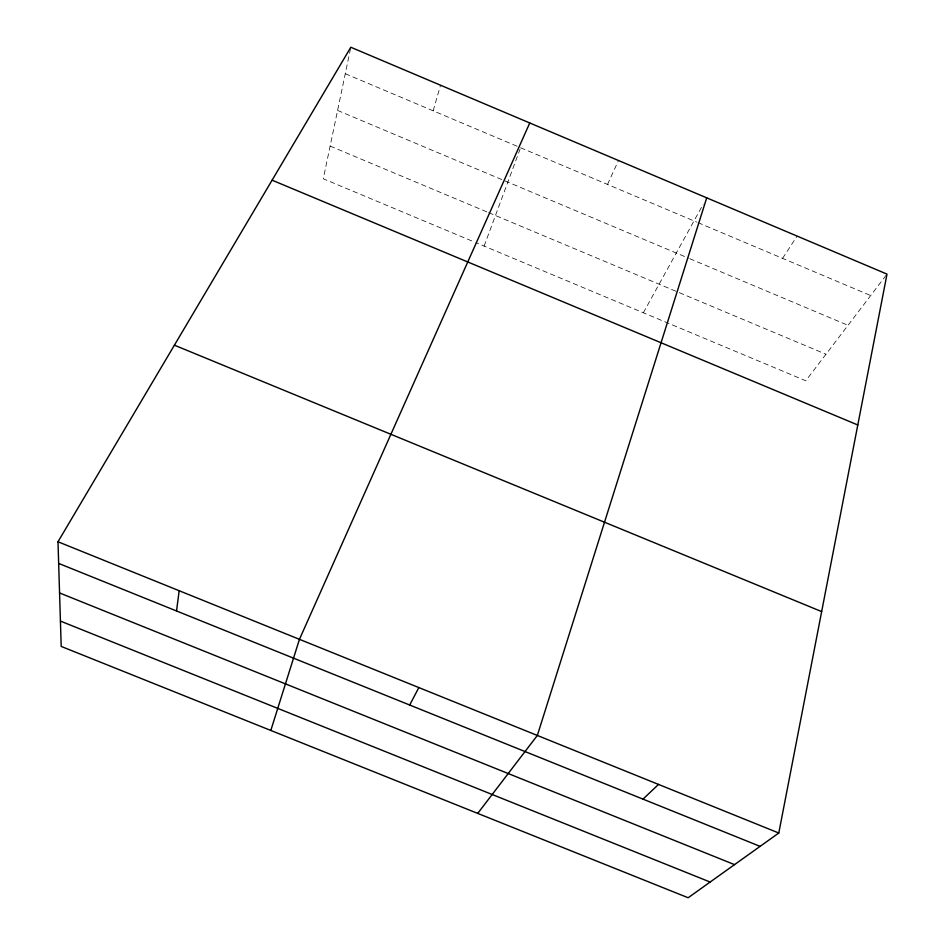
<?xml version="1.0" encoding="UTF-8"?>
<svg xmlns="http://www.w3.org/2000/svg" width="945" height="945" viewBox="0 0 945 945"><rect width="100%" height="100%" fill="white"/><g stroke="black" fill="none" stroke-linecap="round" stroke-linejoin="round"><path stroke-width="0.71" stroke-dasharray="4.72 3.54" d="M350.524 48.644L323.284 178.77L474.603 242.121M433.164 110.825L440.535 85.215M484.112 246.102L520.069 149.109M607.505 184.44L618.479 160.508M643.344 312.771L703.174 204.262M782.566 258.351L797.119 236.085M886.15 275.243L805.754 380.764L475.961 242.688M337.589 110.435L688.397 258.127M689.744 258.694L848.008 325.316M330.124 146.097L487.348 212.093M488.695 212.66L677.99 292.123M679.337 292.69L825.965 354.233M345.268 73.722L517.884 146.593M520.577 147.727L696.654 222.075M698.001 222.642L870.676 295.549"/><path stroke-width="1.42" d="M176.526 610.966L179.172 590.731M778.786 833.018L887.001 274.121L350.808 47.25L57.999 541.768L61.201 646.427L688.149 897.75L778.786 833.018L57.999 541.768M270.813 730.45L299.447 639.328L529.755 122.968M706.718 197.836L537.339 735.458L477.721 813.397M409.693 705.017L418.836 687.57M642.99 799.139L658.511 784.421M60.433 621.089L710.132 882.039M58.661 563.421L760.087 846.366M59.57 592.952L734.525 864.628M174.4 345.185L821.654 611.592M272.101 180.188L857.788 424.978"/></g></svg>
